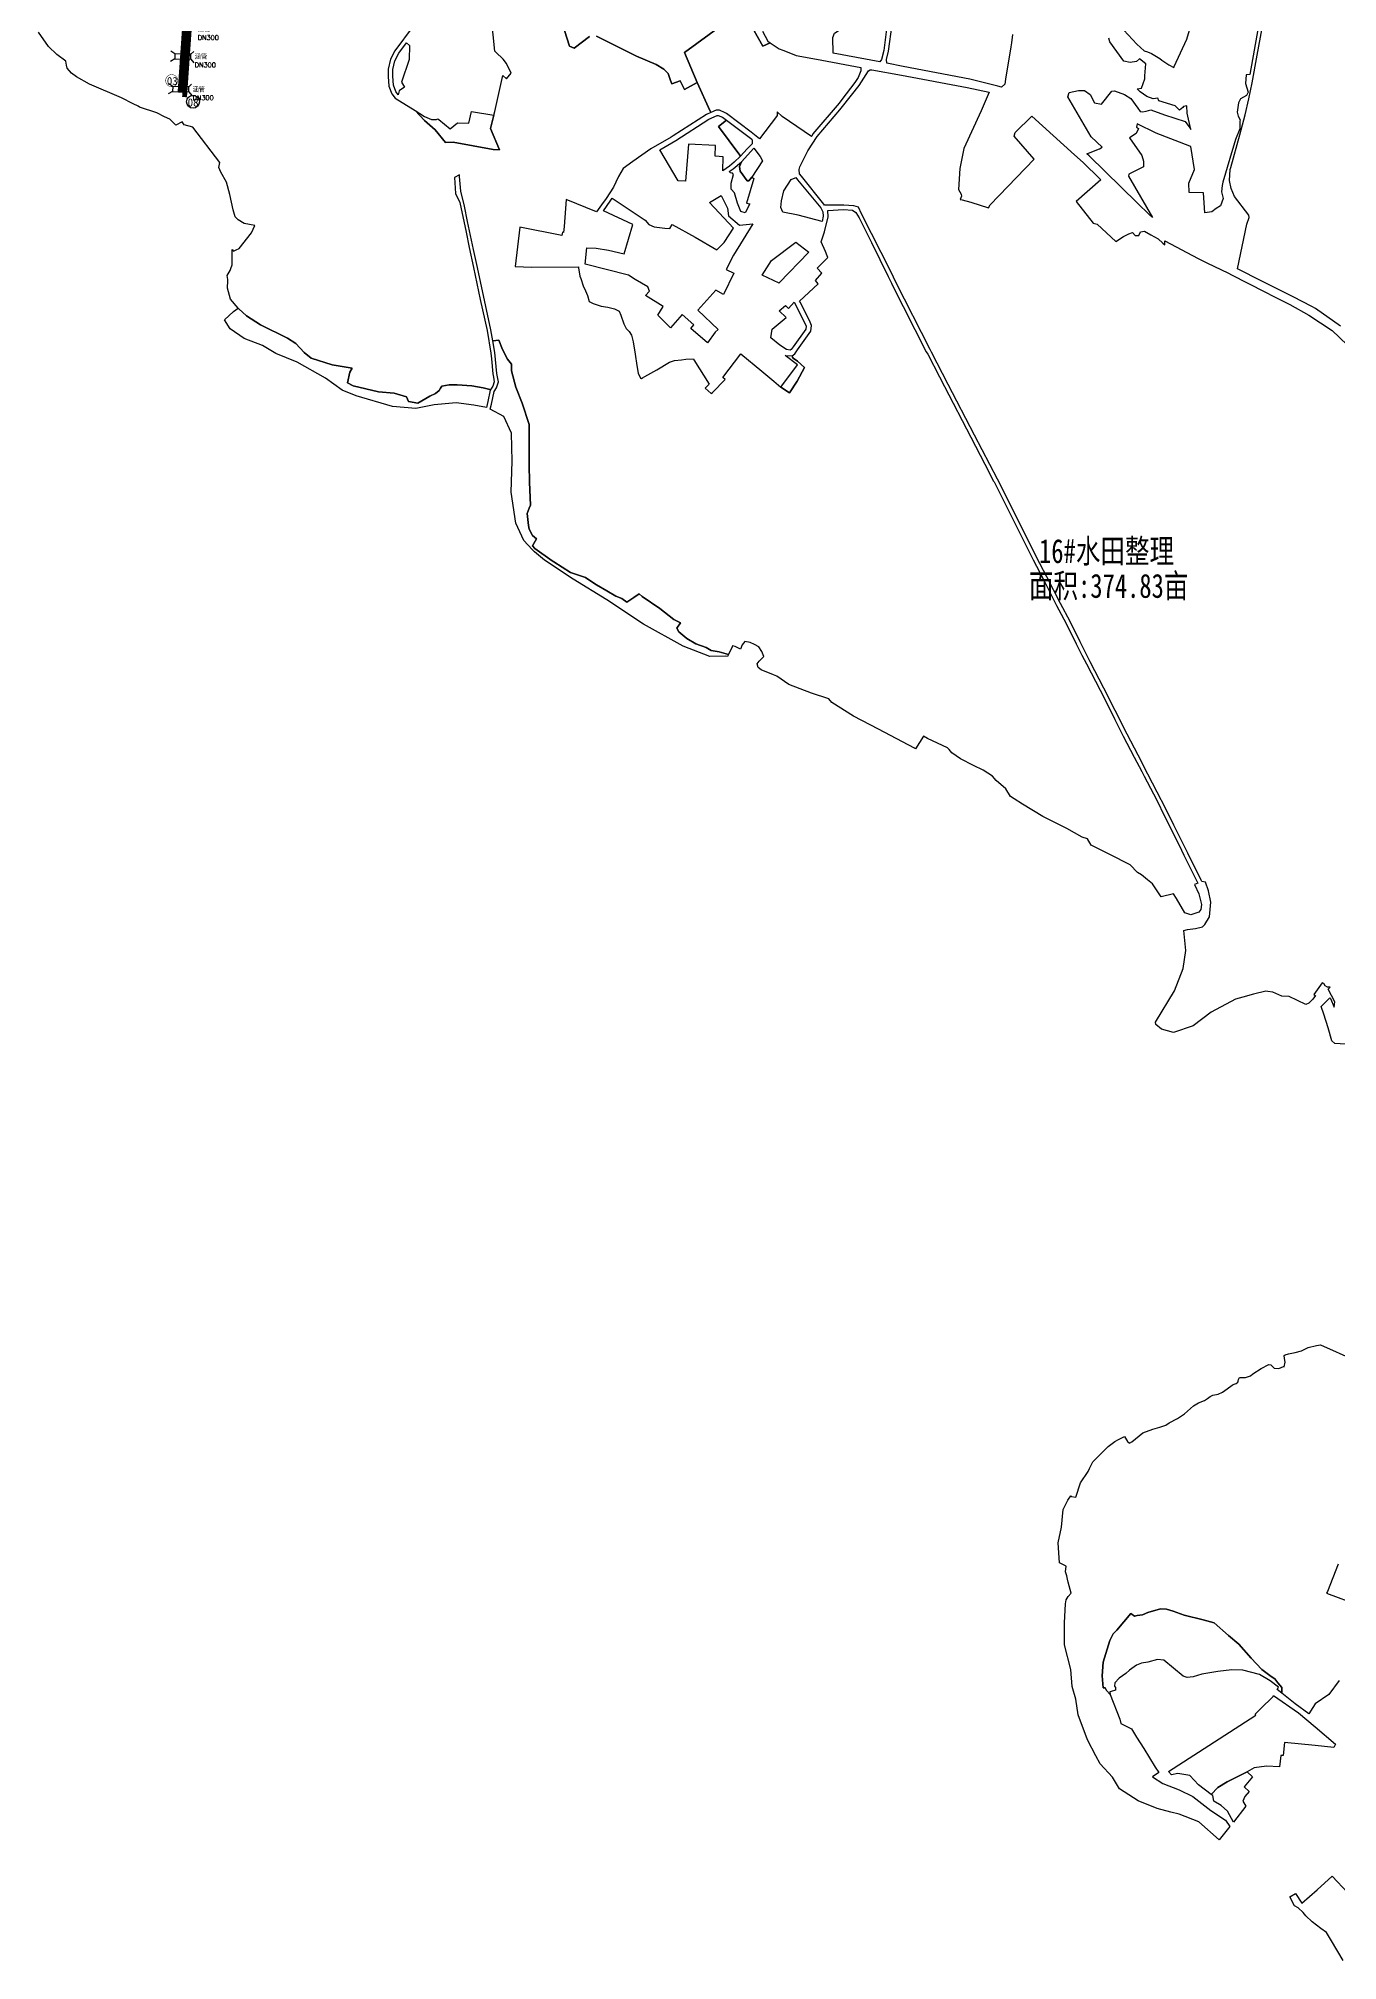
# Model space of a CAD drawing. Header units: millimetres. Extents: x 35444746 to 35449000, y 3482000 to 3488437.
# Drawn here: x 35444918 to 35445729, y 3482946 to 3484147 of the extents above; entities that cross this region are included whole.
import ezdxf
from ezdxf.enums import TextEntityAlignment as Align

# ---------------------------------------------------------------- set-up
doc = ezdxf.new("R2010")
doc.units = ezdxf.units.MM
doc.linetypes.add('X3', pattern=[5, 4, -1])
for name, color, linetype, true_color in [('0203.02旱地整理', 9, 'Continuous', 0x808080), ('0204.01水田整理标注', 7, 'Continuous', 0xffffff), ('0204.02水田整理', 9, 'Continuous', 0x808080), ('0302.01田间道路工程标注', 6, 'X3', 0xff00ff), ('0302.02田间道路工程', 6, 'X3', 0xff00ff), ('0401.01渠道工程标注', 4, '732', 0x00ffff), ('0401.02渠道工程', 4, 'X3', 0x00ffff), ('0401.03涵管标注', 4, '732', 0x00ffff)]:
    doc.layers.add(name, color=color, linetype=linetype, true_color=true_color)
doc.styles.add('FS', font='rs.shx', dxfattribs={"bigfont": 'fs.shx'})
doc.styles.add('宋体', font='')
doc.styles.get('宋体').set_extended_font_data('SimSun')
doc.linetypes.add('732', pattern='A,9,-0.5,[162,AAA.SHX,S=1,R=0,X=0,Y=0],-0.5', length=10)

msp = doc.modelspace()

# ---------------------------------------------------------------- linework, layer by layer
at = {"layer": '0203.02旱地整理', "color": 41}
for points in [[(35445262.191, 3484147.996), (35445252.487, 3484140.537), (35445249.548, 3484141.898), (35445243.492, 3484161.535)], [(35445262.191, 3484147.996), (35445252.487, 3484140.537), (35445249.548, 3484141.898), (35445243.492, 3484161.535)], [(35445370.211, 3484151.249), (35445373.551, 3484145.022), (35445375.003, 3484144.024), (35445370.307, 3484141.832), (35445357.59, 3484164.244), (35445321.34, 3484137.976), (35445329.381, 3484119.184), (35445321.461, 3484114.729), (35445318.822, 3484120.1), (35445313.457, 3484118.305), (35445312.761, 3484120.35), (35445311.248, 3484124.8), (35445308.567, 3484127.494), (35445303.785, 3484130.467), (35445291.46, 3484135.639), (35445266.499, 3484148.034)], [(35445370.211, 3484151.249), (35445373.551, 3484145.022), (35445375.003, 3484144.024), (35445370.307, 3484141.832), (35445357.59, 3484164.244), (35445321.34, 3484137.976), (35445329.381, 3484119.184), (35445321.461, 3484114.729), (35445318.822, 3484120.1), (35445313.457, 3484118.305), (35445312.761, 3484120.35), (35445311.248, 3484124.8), (35445308.567, 3484127.494), (35445303.785, 3484130.467), (35445291.46, 3484135.639), (35445266.499, 3484148.034)]]:
    msp.add_lwpolyline(points, dxfattribs=at)
for points in [[(35445147.836, 3484143.886), (35445149.808, 3484142.26), (35445149.552, 3484133.616), (35445144.824, 3484119.357), (35445146.621, 3484116.343), (35445143.355, 3484114), (35445142.744, 3484111.495), (35445141.227, 3484113.529), (35445139.725, 3484117.436), (35445139.299, 3484123.103), (35445139.334, 3484127.232), (35445140.558, 3484132.65), (35445143.076, 3484137.467)], [(35445147.836, 3484143.886), (35445149.808, 3484142.26), (35445149.552, 3484133.616), (35445144.824, 3484119.357), (35445146.621, 3484116.343), (35445143.355, 3484114), (35445142.744, 3484111.495), (35445141.227, 3484113.529), (35445139.725, 3484117.436), (35445139.299, 3484123.103), (35445139.334, 3484127.232), (35445140.558, 3484132.65), (35445143.076, 3484137.467)], [(35445153.234, 3484101.651), (35445159.157, 3484097.981), (35445163.523, 3484096.108), (35445166.618, 3484096.082), (35445167.364, 3484096.425), (35445167.961, 3484096.034), (35445175.17, 3484090.129), (35445179.675, 3484093.933), (35445186.884, 3484093.732), (35445188.428, 3484101.057), (35445202.42, 3484098.801), (35445200.219, 3484090.515), (35445205.906, 3484077.023), (35445201.94, 3484077.394), (35445177.077, 3484081.847), (35445172.29, 3484081.751), (35445165.693, 3484089.492), (35445159.014, 3484095.329)], [(35445153.234, 3484101.651), (35445159.157, 3484097.981), (35445163.523, 3484096.108), (35445166.618, 3484096.082), (35445167.364, 3484096.425), (35445167.961, 3484096.034), (35445175.17, 3484090.129), (35445179.675, 3484093.933), (35445186.884, 3484093.732), (35445188.428, 3484101.057), (35445202.42, 3484098.801), (35445200.219, 3484090.515), (35445205.906, 3484077.023), (35445201.94, 3484077.394), (35445177.077, 3484081.847), (35445172.29, 3484081.751), (35445165.693, 3484089.492), (35445159.014, 3484095.329)], [(35445347.649, 3484095.624), (35445342.601, 3484091.695), (35445356.029, 3484073.839), (35445356.459, 3484073.211), (35445352.383, 3484069.372), (35445349.545, 3484066.786), (35445345.353, 3484063.91), (35445345.618, 3484072.707), (35445340.499, 3484073.086), (35445340.724, 3484079.707), (35445324.033, 3484080.612), (35445322.087, 3484057.507), (35445317.447, 3484057.649), (35445305.962, 3484077.166), (35445316.02, 3484082.977), (35445336.721, 3484096.239), (35445341.819, 3484098.604), (35445342.525, 3484098.599), (35445345.199, 3484097.452)], [(35445347.649, 3484095.624), (35445342.601, 3484091.695), (35445356.029, 3484073.839), (35445356.459, 3484073.211), (35445352.383, 3484069.372), (35445349.545, 3484066.786), (35445345.353, 3484063.91), (35445345.618, 3484072.707), (35445340.499, 3484073.086), (35445340.724, 3484079.707), (35445324.033, 3484080.612), (35445322.087, 3484057.507), (35445317.447, 3484057.649), (35445305.962, 3484077.166), (35445316.02, 3484082.977), (35445336.721, 3484096.239), (35445341.819, 3484098.604), (35445342.525, 3484098.599), (35445345.199, 3484097.452)], [(35445347.649, 3484095.624), (35445361.059, 3484085.621), (35445363.475, 3484083.65), (35445363.749, 3484083.426), (35445363.71, 3484080.8), (35445360.651, 3484077.683), (35445356.459, 3484073.211), (35445356.029, 3484073.839), (35445342.601, 3484091.695)], [(35445347.649, 3484095.624), (35445361.059, 3484085.621), (35445363.475, 3484083.65), (35445363.749, 3484083.426), (35445363.71, 3484080.8), (35445360.651, 3484077.683), (35445356.459, 3484073.211), (35445356.029, 3484073.839), (35445342.601, 3484091.695)], [(35445364.642, 3484078.194), (35445368.674, 3484072.993), (35445370.182, 3484070.3), (35445363.468, 3484059.936), (35445361.687, 3484057.798), (35445360.51, 3484057.801), (35445356.291, 3484063.828), (35445355.828, 3484066.66), (35445356.954, 3484069.678)], [(35445364.642, 3484078.194), (35445368.674, 3484072.993), (35445370.182, 3484070.3), (35445363.468, 3484059.936), (35445361.687, 3484057.798), (35445360.51, 3484057.801), (35445356.291, 3484063.828), (35445355.828, 3484066.66), (35445356.954, 3484069.678)], [(35445356.954, 3484069.678), (35445355.828, 3484066.66), (35445356.291, 3484063.828), (35445360.51, 3484057.801), (35445361.687, 3484057.798), (35445363.468, 3484059.936), (35445364.671, 3484059.116), (35445360.238, 3484043.859), (35445362.29, 3484043.296), (35445359.351, 3484037.749), (35445356.698, 3484038.472), (35445354.528, 3484043.775), (35445352.599, 3484050.162), (35445350.67, 3484052.573), (35445350.67, 3484056.309), (35445352.116, 3484061.732), (35445351.369, 3484062.574), (35445350.192, 3484062.749), (35445349.25, 3484063.456), (35445351.784, 3484065.131)], [(35445356.954, 3484069.678), (35445355.828, 3484066.66), (35445356.291, 3484063.828), (35445360.51, 3484057.801), (35445361.687, 3484057.798), (35445363.468, 3484059.936), (35445364.671, 3484059.116), (35445360.238, 3484043.859), (35445362.29, 3484043.296), (35445359.351, 3484037.749), (35445356.698, 3484038.472), (35445354.528, 3484043.775), (35445352.599, 3484050.162), (35445350.67, 3484052.573), (35445350.67, 3484056.309), (35445352.116, 3484061.732), (35445351.369, 3484062.574), (35445350.192, 3484062.749), (35445349.25, 3484063.456), (35445351.784, 3484065.131)], [(35445390.857, 3484059.787), (35445392.049, 3484058.44), (35445406.524, 3484040.794), (35445407.78, 3484038.38), (35445408.044, 3484035.69), (35445407.343, 3484032.302), (35445392.474, 3484036.297), (35445382.733, 3484038.138), (35445381.632, 3484041.15), (35445381.916, 3484045.156), (35445383.526, 3484051.441), (35445388.05, 3484058.646), (35445390.58, 3484059.562)], [(35445390.857, 3484059.787), (35445392.049, 3484058.44), (35445406.524, 3484040.794), (35445407.78, 3484038.38), (35445408.044, 3484035.69), (35445407.343, 3484032.302), (35445392.474, 3484036.297), (35445382.733, 3484038.138), (35445381.632, 3484041.15), (35445381.916, 3484045.156), (35445383.526, 3484051.441), (35445388.05, 3484058.646), (35445390.58, 3484059.562)], [(35445344.353, 3484048.49), (35445348.247, 3484040.707), (35445348.856, 3484035.838), (35445355.706, 3484030.057), (35445364.027, 3484030.752), (35445351.949, 3484011.361), (35445347.526, 3484002.288), (35445352.235, 3484000), (35445345.891, 3483986.657), (35445341.081, 3483989.511), (35445329.852, 3483976.96), (35445342.52, 3483964.739), (35445340.639, 3483963.24), (35445335.75, 3483956.412), (35445325.298, 3483965.507), (35445327.195, 3483967.671), (35445320.029, 3483974.167), (35445312.629, 3483965.827), (35445304.766, 3483973.83), (35445308.132, 3483979.303), (35445297.163, 3483986.054), (35445299.626, 3483988.874), (35445298.609, 3483991.48), (35445290.736, 3483996.074), (35445286.466, 3483998.723), (35445259.514, 3484005.566), (35445260.482, 3484015.905), (35445266.306, 3484015.699), (35445273.899, 3484014.45), (35445283.762, 3484012.109), (35445289.247, 3484030.378), (35445270.782, 3484039.022), (35445275.06, 3484044.972), (35445276.232, 3484046.789), (35445296.922, 3484033.058), (35445299.114, 3484030.344), (35445302.408, 3484029.048), (35445309.176, 3484028.112), (35445312.218, 3484028.004), (35445313.723, 3484030.535), (35445328.041, 3484022.47), (35445341.608, 3484014.532), (35445346.189, 3484019.185), (35445351.975, 3484028.182), (35445337.03, 3484044.098)], [(35445344.353, 3484048.49), (35445348.247, 3484040.707), (35445348.856, 3484035.838), (35445355.706, 3484030.057), (35445364.027, 3484030.752), (35445351.949, 3484011.361), (35445347.526, 3484002.288), (35445352.235, 3484000), (35445345.891, 3483986.657), (35445341.081, 3483989.511), (35445329.852, 3483976.96), (35445342.52, 3483964.739), (35445340.639, 3483963.24), (35445335.75, 3483956.412), (35445325.298, 3483965.507), (35445327.195, 3483967.671), (35445320.029, 3483974.167), (35445312.629, 3483965.827), (35445304.766, 3483973.83), (35445308.132, 3483979.303), (35445297.163, 3483986.054), (35445299.626, 3483988.874), (35445298.609, 3483991.48), (35445290.736, 3483996.074), (35445286.466, 3483998.723), (35445259.514, 3484005.566), (35445260.482, 3484015.905), (35445266.306, 3484015.699), (35445273.899, 3484014.45), (35445283.762, 3484012.109), (35445289.247, 3484030.378), (35445270.782, 3484039.022), (35445275.06, 3484044.972), (35445276.232, 3484046.789), (35445296.922, 3484033.058), (35445299.114, 3484030.344), (35445302.408, 3484029.048), (35445309.176, 3484028.112), (35445312.218, 3484028.004), (35445313.723, 3484030.535), (35445328.041, 3484022.47), (35445341.608, 3484014.532), (35445346.189, 3484019.185), (35445351.975, 3484028.182), (35445337.03, 3484044.098)], [(35445398.997, 3484013.121), (35445380.633, 3483993.988), (35445380.496, 3483993.861), (35445369.85, 3483998.716), (35445375.654, 3484007.852), (35445390.985, 3484019.447)], [(35445398.997, 3484013.121), (35445380.633, 3483993.988), (35445380.496, 3483993.861), (35445369.85, 3483998.716), (35445375.654, 3484007.852), (35445390.985, 3484019.447)], [(35445042.86, 3483978.193), (35445043.285, 3483977.715), (35445047.94, 3483973.426), (35445056.813, 3483967.767), (35445073.633, 3483959.384), (35445078.76, 3483956.062), (35445083.871, 3483950.52), (35445088.446, 3483946.903), (35445101.379, 3483942.865), (35445114.004, 3483940.69), (35445112.385, 3483938.253), (35445111.107, 3483931.424), (35445114.663, 3483929.591), (35445130.335, 3483925.983), (35445140.253, 3483925.076), (35445147.95, 3483922.724), (35445149.05, 3483919.948), (35445154.957, 3483918.902), (35445162.497, 3483923.21), (35445166.041, 3483924.886), (35445168.213, 3483926.714), (35445169.089, 3483928.237), (35445169.89, 3483929.418), (35445174.559, 3483930.28), (35445179.398, 3483930.363), (35445188.715, 3483929.575), (35445195.808, 3483928.488), (35445199.858, 3483927.353), (35445200.187, 3483927.022), (35445198.638, 3483919.773), (35445197.845, 3483916.06), (35445189.852, 3483917.599), (35445178.872, 3483918.937), (35445165.103, 3483917.765), (35445153.665, 3483915.558), (35445139.044, 3483916.786), (35445116.541, 3483923.423), (35445107.743, 3483926.872), (35445097.192, 3483934.433), (35445079.706, 3483944.449), (35445066.288, 3483949.802), (35445057.857, 3483954.763), (35445046.57, 3483959.21), (35445037.702, 3483965.332), (35445034.176, 3483970.794), (35445039.95, 3483976.186)], [(35445042.86, 3483978.193), (35445043.285, 3483977.715), (35445047.94, 3483973.426), (35445056.813, 3483967.767), (35445073.633, 3483959.384), (35445078.76, 3483956.062), (35445083.871, 3483950.52), (35445088.446, 3483946.903), (35445101.379, 3483942.865), (35445114.004, 3483940.69), (35445112.385, 3483938.253), (35445111.107, 3483931.424), (35445114.663, 3483929.591), (35445130.335, 3483925.983), (35445140.253, 3483925.076), (35445147.95, 3483922.724), (35445149.05, 3483919.948), (35445154.957, 3483918.902), (35445162.497, 3483923.21), (35445166.041, 3483924.886), (35445168.213, 3483926.714), (35445169.089, 3483928.237), (35445169.89, 3483929.418), (35445174.559, 3483930.28), (35445179.398, 3483930.363), (35445188.715, 3483929.575), (35445195.808, 3483928.488), (35445199.858, 3483927.353), (35445200.187, 3483927.022), (35445198.638, 3483919.773), (35445197.845, 3483916.06), (35445189.852, 3483917.599), (35445178.872, 3483918.937), (35445165.103, 3483917.765), (35445153.665, 3483915.558), (35445139.044, 3483916.786), (35445116.541, 3483923.423), (35445107.743, 3483926.872), (35445097.192, 3483934.433), (35445079.706, 3483944.449), (35445066.288, 3483949.802), (35445057.857, 3483954.763), (35445046.57, 3483959.21), (35445037.702, 3483965.332), (35445034.176, 3483970.794), (35445039.95, 3483976.186)], [(35445389.952, 3483981.926), (35445396.915, 3483967.98), (35445397.372, 3483966.944), (35445397.09, 3483965.096), (35445389.28, 3483953.984), (35445388.101, 3483952.249), (35445387.311, 3483951.9), (35445385.192, 3483952.428), (35445381.044, 3483955.006), (35445375.393, 3483959.615), (35445376.136, 3483965.024), (35445384.86, 3483972.282), (35445380.64, 3483976.44), (35445384.424, 3483979.802), (35445386.295, 3483977.93)], [(35445389.952, 3483981.926), (35445396.915, 3483967.98), (35445397.372, 3483966.944), (35445397.09, 3483965.096), (35445389.28, 3483953.984), (35445388.101, 3483952.249), (35445387.311, 3483951.9), (35445385.192, 3483952.428), (35445381.044, 3483955.006), (35445375.393, 3483959.615), (35445376.136, 3483965.024), (35445384.86, 3483972.282), (35445380.64, 3483976.44), (35445384.424, 3483979.802), (35445386.295, 3483977.93)], [(35445201.756, 3483957.797), (35445205.541, 3483958.103), (35445207.85, 3483952.309), (35445210.907, 3483946.342), (35445213.426, 3483943.126), (35445213.384, 3483939.1), (35445216.045, 3483928.898), (35445220.108, 3483918.85), (35445224.405, 3483905.55), (35445224.415, 3483903.879), (35445224.464, 3483895.741), (35445224.377, 3483881.634), (35445224.384, 3483881.202), (35445224.399, 3483880.236), (35445224.569, 3483869.478), (35445225.317, 3483855.187), (35445224.534, 3483853.203), (35445223.263, 3483849.986), (35445224.055, 3483842.329), (35445224.497, 3483840.124), (35445226.581, 3483836.052), (35445229.078, 3483834.002), (35445226.598, 3483829.626), (35445227.938, 3483828.053), (35445238.808, 3483820.371), (35445239.752, 3483819.771), (35445250.297, 3483813.069), (35445259.596, 3483809.878), (35445264.932, 3483806.312), (35445266.416, 3483805.32), (35445272.931, 3483801.564), (35445278.476, 3483798.203), (35445282.382, 3483796.688), (35445285.507, 3483794.41), (35445289.716, 3483797.353), (35445293.073, 3483799.7), (35445295.062, 3483798.094), (35445306.089, 3483790.496), (35445314.812, 3483783.655), (35445315.208, 3483783.345), (35445318.946, 3483781.656), (35445316.726, 3483778.319), (35445317.949, 3483775.973), (35445322.975, 3483771.734), (35445328.505, 3483768.401), (35445335.021, 3483766.248), (35445338.056, 3483764.303), (35445342.98, 3483763.502), (35445348.838, 3483761.805), (35445348.254, 3483760.584), (35445346.86, 3483760.833), (35445337.351, 3483760.623), (35445320.605, 3483766.921), (35445295.87, 3483780.643), (35445272.93, 3483795.872), (35445251.851, 3483808.857), (35445233.978, 3483820.662), (35445227.704, 3483825.834), (35445226.301, 3483827.386), (35445221.134, 3483832.973), (35445216.186, 3483843.773), (35445213.191, 3483863.228), (35445213.825, 3483882.655), (35445213.397, 3483900.156), (35445208.55, 3483910.542), (35445200.207, 3483915.152), (35445200.87, 3483918.25), (35445202.533, 3483926.035), (35445204.114, 3483928.416), (35445205.226, 3483932.059), (35445204.269, 3483937.396), (35445203.013, 3483950.472)], [(35445201.756, 3483957.797), (35445205.541, 3483958.103), (35445207.85, 3483952.309), (35445210.907, 3483946.342), (35445213.426, 3483943.126), (35445213.384, 3483939.1), (35445216.045, 3483928.898), (35445220.108, 3483918.85), (35445224.405, 3483905.55), (35445224.415, 3483903.879), (35445224.464, 3483895.741), (35445224.377, 3483881.634), (35445224.384, 3483881.202), (35445224.399, 3483880.236), (35445224.569, 3483869.478), (35445225.317, 3483855.187), (35445224.534, 3483853.203), (35445223.263, 3483849.986), (35445224.055, 3483842.329), (35445224.497, 3483840.124), (35445226.581, 3483836.052), (35445229.078, 3483834.002), (35445226.598, 3483829.626), (35445227.938, 3483828.053), (35445238.808, 3483820.371), (35445239.752, 3483819.771), (35445250.297, 3483813.069), (35445259.596, 3483809.878), (35445264.932, 3483806.312), (35445266.416, 3483805.32), (35445272.931, 3483801.564), (35445278.476, 3483798.203), (35445282.382, 3483796.688), (35445285.507, 3483794.41), (35445289.716, 3483797.353), (35445293.073, 3483799.7), (35445295.062, 3483798.094), (35445306.089, 3483790.496), (35445314.812, 3483783.655), (35445315.208, 3483783.345), (35445318.946, 3483781.656), (35445316.726, 3483778.319), (35445317.949, 3483775.973), (35445322.975, 3483771.734), (35445328.505, 3483768.401), (35445335.021, 3483766.248), (35445338.056, 3483764.303), (35445342.98, 3483763.502), (35445348.838, 3483761.805), (35445348.254, 3483760.584), (35445346.86, 3483760.833), (35445337.351, 3483760.623), (35445320.605, 3483766.921), (35445295.87, 3483780.643), (35445272.93, 3483795.872), (35445251.851, 3483808.857), (35445233.978, 3483820.662), (35445227.704, 3483825.834), (35445226.301, 3483827.386), (35445221.134, 3483832.973), (35445216.186, 3483843.773), (35445213.191, 3483863.228), (35445213.825, 3483882.655), (35445213.397, 3483900.156), (35445208.55, 3483910.542), (35445200.207, 3483915.152), (35445200.87, 3483918.25), (35445202.533, 3483926.035), (35445204.114, 3483928.416), (35445205.226, 3483932.059), (35445204.269, 3483937.396), (35445203.013, 3483950.472)], [(35445384.286, 3483948.513), (35445388.654, 3483948.38), (35445388.871, 3483947.616), (35445389.317, 3483946.918), (35445391.903, 3483945.062), (35445396.437, 3483941.006), (35445391.806, 3483932.537), (35445387.083, 3483925.222), (35445381.57, 3483928.906), (35445392.01, 3483942.781)], [(35445384.286, 3483948.513), (35445388.654, 3483948.38), (35445388.871, 3483947.616), (35445389.317, 3483946.918), (35445391.903, 3483945.062), (35445396.437, 3483941.006), (35445391.806, 3483932.537), (35445387.083, 3483925.222), (35445381.57, 3483928.906), (35445392.01, 3483942.781)], [(35445691.47, 3483115.171), (35445692.34, 3483116.667), (35445687.022, 3483120.643), (35445680.465, 3483124.524), (35445669.987, 3483127.333), (35445663.087, 3483127.503), (35445654.483, 3483126.482), (35445644.351, 3483124.799), (35445639.001, 3483123.099), (35445635.314, 3483122.744), (35445632.693, 3483123.543), (35445620.672, 3483133.424), (35445616.77, 3483133.933), (35445610.741, 3483132.187), (35445606.774, 3483131.684), (35445603.744, 3483130.458), (35445599.375, 3483127.29), (35445597.015, 3483125.2), (35445592.878, 3483122.307), (35445590.182, 3483119.396), (35445590.008, 3483117.18), (35445590.469, 3483116.321), (35445590.529, 3483114.727), (35445587.797, 3483113.901), (35445586.939, 3483113.659), (35445587.294, 3483111.972), (35445584.818, 3483114.496), (35445584.027, 3483116.232), (35445582.774, 3483116.285), (35445582.135, 3483123.637), (35445582.875, 3483132.26), (35445587.078, 3483145.733), (35445589.072, 3483149.903), (35445591.277, 3483152.326), (35445600.138, 3483162.576), (35445602.37, 3483160.915), (35445604.153, 3483161.3), (35445607.46, 3483161.716), (35445610.743, 3483163.198), (35445618.553, 3483165.532), (35445622.36, 3483165.387), (35445626.477, 3483164.086), (35445633.334, 3483161.514), (35445645.225, 3483158.712), (35445652.106, 3483156.818), (35445661.072, 3483148.923), (35445667.624, 3483143.396), (35445675.272, 3483134.833), (35445681.858, 3483127.633), (35445687.643, 3483123.296), (35445689.92, 3483121.787), (35445691.898, 3483119.374), (35445694.385, 3483116.334), (35445694.401, 3483112.82)], [(35445691.47, 3483115.171), (35445692.34, 3483116.667), (35445687.022, 3483120.643), (35445680.465, 3483124.524), (35445669.987, 3483127.333), (35445663.087, 3483127.503), (35445654.483, 3483126.482), (35445644.351, 3483124.799), (35445639.001, 3483123.099), (35445635.314, 3483122.744), (35445632.693, 3483123.543), (35445620.672, 3483133.424), (35445616.77, 3483133.933), (35445610.741, 3483132.187), (35445606.774, 3483131.684), (35445603.744, 3483130.458), (35445599.375, 3483127.29), (35445597.015, 3483125.2), (35445592.878, 3483122.307), (35445590.182, 3483119.396), (35445590.008, 3483117.18), (35445590.469, 3483116.321), (35445590.529, 3483114.727), (35445587.797, 3483113.901), (35445586.939, 3483113.659), (35445587.294, 3483111.972), (35445584.818, 3483114.496), (35445584.027, 3483116.232), (35445582.774, 3483116.285), (35445582.135, 3483123.637), (35445582.875, 3483132.26), (35445587.078, 3483145.733), (35445589.072, 3483149.903), (35445591.277, 3483152.326), (35445600.138, 3483162.576), (35445602.37, 3483160.915), (35445604.153, 3483161.3), (35445607.46, 3483161.716), (35445610.743, 3483163.198), (35445618.553, 3483165.532), (35445622.36, 3483165.387), (35445626.477, 3483164.086), (35445633.334, 3483161.514), (35445645.225, 3483158.712), (35445652.106, 3483156.818), (35445661.072, 3483148.923), (35445667.624, 3483143.396), (35445675.272, 3483134.833), (35445681.858, 3483127.633), (35445687.643, 3483123.296), (35445689.92, 3483121.787), (35445691.898, 3483119.374), (35445694.385, 3483116.334), (35445694.401, 3483112.82)], [(35445672.702, 3483063.762), (35445676.005, 3483060.616), (35445670.837, 3483054.274), (35445673.925, 3483051.448), (35445671.31, 3483048.316), (35445670.038, 3483045.314), (35445671.877, 3483042.333), (35445664.223, 3483032.196), (35445660.382, 3483039.092), (35445656.42, 3483042.73), (35445652.033, 3483045.3), (35445651.252, 3483048.948), (35445650.304, 3483049.657), (35445654.354, 3483053.839), (35445660.198, 3483057.466)], [(35445672.702, 3483063.762), (35445676.005, 3483060.616), (35445670.837, 3483054.274), (35445673.925, 3483051.448), (35445671.31, 3483048.316), (35445670.038, 3483045.314), (35445671.877, 3483042.333), (35445664.223, 3483032.196), (35445660.382, 3483039.092), (35445656.42, 3483042.73), (35445652.033, 3483045.3), (35445651.252, 3483048.948), (35445650.304, 3483049.657), (35445654.354, 3483053.839), (35445660.198, 3483057.466)]]:
    msp.add_lwpolyline(points, close=True, dxfattribs=at)
at = {"layer": '0204.02水田整理', "color": 51}
for points in [[(35445023.55332, 3484374.050496), (35445005.470564, 3484113.341562), (35445008.463374, 3484113.133981), (35445026.483471, 3484372.939534)], [(35445152.081, 3484154.381), (35445140.661, 3484138.98), (35445137.868, 3484133.638), (35445136.494, 3484127.561), (35445136.457, 3484123.008), (35445136.922, 3484116.806), (35445138.715, 3484112.144), (35445140.788, 3484109.364), (35445153.234, 3484101.651), (35445159.014, 3484095.329), (35445165.693, 3484089.492), (35445172.29, 3484081.751), (35445177.077, 3484081.847), (35445201.94, 3484077.394), (35445205.906, 3484077.023), (35445200.219, 3484090.515), (35445202.42, 3484098.801), (35445202.947, 3484101.114), (35445208.058, 3484123.54), (35445210.338, 3484121.55), (35445213.203, 3484124.907), (35445210.388, 3484131.005), (35445208.272, 3484133.701), (35445207.517, 3484134.406), (35445204.176, 3484137.534), (35445203.047, 3484138.811), (35445200.997, 3484159.132)], [(35445243.492, 3484161.535), (35445249.548, 3484141.898), (35445252.487, 3484140.537), (35445262.191, 3484147.996)], [(35445526.325, 3484149.103), (35445525.609, 3484144.029), (35445525.244, 3484141.438), (35445521.838, 3484121.268), (35445521.348, 3484118.064), (35445519.306, 3484116.342), (35445517.069, 3484116.856), (35445499.503, 3484121.201), (35445457.939, 3484129.251), (35445447.751, 3484131.178), (35445447.51, 3484133.422), (35445448.805, 3484138.637), (35445451.001, 3484155.418)], [(35445681.539, 3484163.965), (35445674.424, 3484124.097), (35445672.201, 3484123.986), (35445671.72, 3484118.489), (35445673.462, 3484113.104), (35445672.287, 3484111.002), (35445668.655, 3484108.905), (35445667.246, 3484106.453), (35445666.53, 3484100.722), (35445667.226, 3484098.147), (35445668.273, 3484095.922), (35445668.153, 3484095.095), (35445668.141, 3484090.231), (35445665.548, 3484083.444), (35445662.001, 3484071.628), (35445657.512, 3484056.989), (35445657.205, 3484054.718), (35445656.671, 3484050.775), (35445657.72, 3484046.673), (35445656.068, 3484042.106), (35445653.485, 3484040.354), (35445650.679, 3484038.382), (35445646.344, 3484037.806), (35445645.526, 3484050.154), (35445636.474, 3484050.368), (35445636.362, 3484056.281), (35445639.882, 3484064.832), (35445637.508, 3484079.138), (35445636.919, 3484079.364), (35445615.889, 3484087.438), (35445604.065, 3484093.279), (35445603.584, 3484091.283), (35445604.94, 3484090.397), (35445603.533, 3484087.313), (35445599.318, 3484084.512), (35445606.94, 3484073.551), (35445608.041, 3484070.048), (35445608.036, 3484066.525), (35445598.948, 3484061.982), (35445598.679, 3484060.622), (35445613.553, 3484034.817), (35445611.82, 3484036.486), (35445604.111, 3484043.911), (35445574.102, 3484073.39), (35445572.644, 3484074.691), (35445580.493, 3484077.69), (35445582.271, 3484078.851), (35445575.448, 3484085.276), (35445560.69, 3484110.17), (35445561.675, 3484112.856), (35445567.426, 3484114.25), (35445571.213, 3484114.244), (35445574.716, 3484111.716), (35445577.516, 3484106.386), (35445581.723, 3484105.679), (35445588.183, 3484113.8), (35445589.932, 3484114.034), (35445596.237, 3484111.644), (35445600.159, 3484109.118), (35445604.411, 3484103.055), (35445605.95, 3484101.094), (35445607.35, 3484100.813), (35445609.732, 3484101.229), (35445612.534, 3484102.065), (35445621.216, 3484098.976), (35445634.1, 3484094.763), (35445636.949, 3484090.732), (35445637.669, 3484089.716), (35445635.254, 3484099.904), (35445635.145, 3484104.665), (35445632.996, 3484104.094), (35445632.502, 3484103.619), (35445631.462, 3484102.618), (35445630.598, 3484101.787), (35445627.874, 3484104.49), (35445617.689, 3484107.696), (35445616.927, 3484109.441), (35445614.127, 3484108.879), (35445610.07, 3484110.422), (35445605.874, 3484113.364), (35445604.164, 3484115.232), (35445606.819, 3484115.647), (35445608.781, 3484121.507), (35445608.917, 3484123.299), (35445609.489, 3484130.857), (35445605.536, 3484133.88), (35445603.73, 3484132.282), (35445599.685, 3484131.731), (35445595.78, 3484132.573), (35445587.006, 3484144.572), (35445586.311, 3484146.942)], [(35445595.66, 3484151.944), (35445603.881, 3484143.152), (35445608.504, 3484138.932), (35445610.468, 3484138.24), (35445613.047, 3484137.332), (35445618.198, 3484134.133), (35445619.519, 3484133.207), (35445623.779, 3484130.22), (35445626.956, 3484128.628), (35445627.18, 3484129.121), (35445634.994, 3484146.307), (35445639.334, 3484160.232)], [(35445266.499, 3484148.034), (35445291.46, 3484135.639), (35445303.785, 3484130.467), (35445308.567, 3484127.494), (35445311.248, 3484124.8), (35445312.761, 3484120.35), (35445313.457, 3484118.305), (35445318.822, 3484120.1), (35445321.461, 3484114.729), (35445329.381, 3484119.184), (35445337.499, 3484101.256), (35445337.902, 3484100.368), (35445335.154, 3484099.093), (35445314.331, 3484085.753), (35445313.018, 3484084.994), (35445300.507, 3484077.765), (35445289.113, 3484069.703), (35445283.23, 3484065.374), (35445280.297, 3484060.415), (35445280.099, 3484060.081), (35445277.095, 3484053.761), (35445272.533, 3484046.694), (35445269.679, 3484042.725), (35445266.538, 3484038.355), (35445247.497, 3484046.16), (35445246.3, 3484029.23), (35445245.876, 3484025.368), (35445245.366, 3484025.554), (35445244.775, 3484023.475), (35445218.575, 3484028.725), (35445215.817, 3484004.16), (35445226.039, 3484003.709), (35445255.188, 3484003.906), (35445255.268, 3484003.324), (35445255.987, 3483998.132), (35445256.756, 3483996.707), (35445258.129, 3483992.194), (35445259.538, 3483988.932), (35445260.887, 3483986.08), (35445261.963, 3483982.346), (35445263.16, 3483981.708), (35445264.382, 3483981.057), (35445268.718, 3483979.596), (35445269.384, 3483979.489), (35445273.508, 3483978.825), (35445277.655, 3483977.672), (35445280.717, 3483976.295), (35445281.783, 3483973.714), (35445283.463, 3483968.413), (35445284.935, 3483965.5), (35445286.883, 3483963.534), (35445288.402, 3483961.199), (35445289.455, 3483957.052), (35445290.582, 3483949.467), (35445291.736, 3483942.413), (35445292.603, 3483937.614), (35445293.949, 3483934.367), (35445294.686, 3483934.276), (35445295.12, 3483934.539), (35445296.77, 3483935.536), (35445304.194, 3483939.617), (35445312.091, 3483944.328), (35445315.213, 3483945.393), (35445319.493, 3483945.976), (35445322.258, 3483946.366), (35445327.075, 3483946.593), (35445327.248, 3483945.916), (35445336.851, 3483930.607), (35445334.29, 3483928.204), (35445338.058, 3483924.752), (35445338.882, 3483925.577), (35445346.83, 3483933.54), (35445345.449, 3483934.865), (35445356.564, 3483949.694), (35445369.776, 3483938.71), (35445377.211, 3483932.529), (35445381.57, 3483928.906), (35445387.083, 3483925.222), (35445391.806, 3483932.537), (35445396.437, 3483941.006), (35445391.903, 3483945.062), (35445389.317, 3483946.918), (35445388.871, 3483947.616), (35445388.654, 3483948.38), (35445390.298, 3483949.613), (35445392.002, 3483952.12), (35445400.235, 3483963.834), (35445400.779, 3483967.396), (35445399.903, 3483969.381), (35445393.849, 3483981.646), (35445393.328, 3483982.597), (35445404.814, 3483993.321), (35445403.151, 3483995.388), (35445407.118, 3484000), (35445404.344, 3484003.252), (35445410.49, 3484009.353), (35445410.878, 3484009.739), (35445410.477, 3484010.822), (35445409.441, 3484013.614), (35445406.728, 3484019.576), (35445408.93, 3484025.822), (35445411.099, 3484035.161), (35445410.958, 3484039.139), (35445420.623, 3484039.848), (35445426.31, 3484039.381), (35445428.425, 3484037.841), (35445430.49, 3484034.646), (35445434.772, 3484025.922), (35445438.12, 3484019.103), (35445448.536, 3483997.89), (35445450.721, 3483993.723), (35445450.986, 3483993.218), (35445472.374, 3483950.954), (35445473.394, 3483949.365), (35445480.594, 3483935.292), (35445483.681, 3483929.257), (35445500.202, 3483897.571), (35445508.964, 3483880.677), (35445514.418, 3483870.163), (35445514.714, 3483869.575), (35445529.803, 3483839.612), (35445533.896, 3483831.407), (35445538.904, 3483821.366), (35445539.082, 3483821.024), (35445545.283, 3483809.155), (35445553.707, 3483792.333), (35445555.16, 3483789.619), (35445559.731, 3483781.081), (35445565.959, 3483768.558), (35445569.607, 3483761.313), (35445572.335, 3483755.896), (35445580.863, 3483739.562), (35445587.983, 3483725.588), (35445590.163, 3483721.232), (35445595.411, 3483710.75), (35445602.264, 3483697.568), (35445606.883, 3483688.638), (35445608.4, 3483685.704), (35445614.221, 3483674.644), (35445618.119, 3483666.935), (35445619.327, 3483664.546), (35445624.572, 3483653.955), (35445631.712, 3483639.588), (35445633.304, 3483636.384), (35445641.963, 3483618.969), (35445639.827, 3483618.106), (35445642.538, 3483612.264), (35445644.171, 3483605.508), (35445643.725, 3483602.525), (35445642.487, 3483600.769), (35445637.485, 3483599.14), (35445633.749, 3483600.453), (35445628.72, 3483609.399), (35445626.716, 3483612.313), (35445619.059, 3483610.463), (35445613.546, 3483618.486), (35445610.428, 3483621.072), (35445606.73, 3483624.225), (35445604.279, 3483625.56), (35445599.607, 3483630.29), (35445586.966, 3483636.792), (35445575.289, 3483642.662), (35445573.093, 3483646.546), (35445569.806, 3483647.652), (35445560.245, 3483653.035), (35445545.108, 3483660.542), (35445532.513, 3483668.321), (35445527.372, 3483671.621), (35445525.058, 3483673.106), (35445522.072, 3483677.835), (35445515.988, 3483682.972), (35445513.729, 3483685.861), (35445507.981, 3483689.56), (35445501.976, 3483692.456), (35445493.729, 3483696.506), (35445488.446, 3483700.458), (35445486.613, 3483702.437), (35445485.681, 3483703.443), (35445473.22, 3483709.296), (35445470.658, 3483710.674), (35445465.676, 3483702.764), (35445464.976, 3483703.182), (35445442.574, 3483715.099), (35445426.894, 3483723.266), (35445413.486, 3483731.761), (35445411.652, 3483734.129), (35445400.765, 3483737.721), (35445386.509, 3483743.147), (35445378.998, 3483748.218), (35445376.949, 3483749.017), (35445369.313, 3483752.131), (35445367.436, 3483753.583), (35445366.898, 3483756.018), (35445368.149, 3483757.642), (35445371.029, 3483760.578), (35445369.649, 3483763.629), (35445367.869, 3483766.633), (35445365.084, 3483768.114), (35445362.421, 3483769.334), (35445359.169, 3483769.903), (35445357.516, 3483767.736), (35445356.315, 3483765.192), (35445353.152, 3483766.694), (35445351.416, 3483767.2), (35445351.137, 3483766.615), (35445348.838, 3483761.805), (35445342.98, 3483763.502), (35445338.056, 3483764.303), (35445335.021, 3483766.248), (35445328.505, 3483768.401), (35445322.975, 3483771.734), (35445317.949, 3483775.973), (35445316.726, 3483778.319), (35445318.946, 3483781.656), (35445315.208, 3483783.345), (35445314.812, 3483783.655), (35445306.089, 3483790.496), (35445295.062, 3483798.094), (35445293.073, 3483799.7), (35445289.716, 3483797.353), (35445285.507, 3483794.41), (35445282.382, 3483796.688), (35445278.476, 3483798.203), (35445272.931, 3483801.564), (35445266.416, 3483805.32), (35445264.932, 3483806.312), (35445259.596, 3483809.878), (35445250.297, 3483813.069), (35445239.752, 3483819.771), (35445238.808, 3483820.371), (35445227.938, 3483828.053), (35445226.598, 3483829.626), (35445229.078, 3483834.002), (35445226.581, 3483836.052), (35445224.497, 3483840.124), (35445224.055, 3483842.329), (35445223.263, 3483849.986), (35445224.534, 3483853.203), (35445225.317, 3483855.187), (35445224.569, 3483869.478), (35445224.399, 3483880.236), (35445224.384, 3483881.202), (35445224.377, 3483881.634), (35445224.464, 3483895.741), (35445224.415, 3483903.879), (35445224.405, 3483905.55), (35445220.108, 3483918.85), (35445216.045, 3483928.898), (35445213.384, 3483939.1), (35445213.426, 3483943.126), (35445210.907, 3483946.342), (35445207.85, 3483952.309), (35445205.541, 3483958.103), (35445201.756, 3483957.797), (35445200.587, 3483964.611), (35445192.098, 3484003.5), (35445189.616, 3484014.869), (35445185.983, 3484032.35), (35445184.016, 3484041.808), (35445181.776, 3484051.19), (35445181.044, 3484060.469), (35445180.97, 3484061.406), (35445177.756, 3484059.791), (35445178.484, 3484049.757), (35445181.18, 3484044.17), (35445185.037, 3484025.57), (35445187.015, 3484016.033), (35445189.702, 3484003.492), (35445193.95, 3483983.657), (35445198.132, 3483964.134), (35445200.533, 3483950.141), (35445200.885, 3483946.481), (35445201.791, 3483937.056), (35445202.133, 3483935.145), (35445202.659, 3483932.212), (35445201.829, 3483929.495), (35445200.187, 3483927.022), (35445199.858, 3483927.353), (35445195.808, 3483928.488), (35445188.715, 3483929.575), (35445179.398, 3483930.363), (35445174.559, 3483930.28), (35445169.89, 3483929.418), (35445169.089, 3483928.237), (35445168.213, 3483926.714), (35445166.041, 3483924.886), (35445162.497, 3483923.21), (35445154.957, 3483918.902), (35445149.05, 3483919.948), (35445147.95, 3483922.724), (35445140.253, 3483925.076), (35445130.335, 3483925.983), (35445114.663, 3483929.591), (35445111.107, 3483931.424), (35445112.385, 3483938.253), (35445114.004, 3483940.69), (35445101.379, 3483942.865), (35445088.446, 3483946.903), (35445083.871, 3483950.52), (35445078.76, 3483956.062), (35445073.633, 3483959.384), (35445056.813, 3483967.767), (35445047.94, 3483973.426), (35445043.285, 3483977.715), (35445042.86, 3483978.193), (35445037.979, 3483983.687), (35445036.13, 3483990.686), (35445036.229, 3483995.457), (35445036.242, 3483996.061), (35445035.976, 3483998.637), (35445037.721, 3484001.764), (35445038.181, 3484002.904), (35445039.094, 3484005.168), (35445039.094, 3484011.405), (35445039.108, 3484014.846), (35445039.78, 3484013.805), (35445041.494, 3484014.531), (35445043.45, 3484015.36), (35445051.011, 3484025.316), (35445053.097, 3484029.861), (35445046.42, 3484031.054), (35445042.758, 3484033.344), (35445040.957, 3484035.31), (35445039.55, 3484039.591), (35445037.496, 3484049.084), (35445035.43, 3484056.879), (35445031.938, 3484063.129), (35445030.686, 3484066.108), (35445031.247, 3484069.073), (35445014.56, 3484091.352), (35445009.146, 3484092.753), (35445007.756, 3484094.504), (35445003.889, 3484092.58), (35445000, 3484096.266), (35444996.68, 3484097.636), (35444991.999, 3484100.145), (35444981.153, 3484103.745), (35444980.282, 3484104.369), (35444977.289, 3484105.863), (35444969.956, 3484109.522), (35444950.043, 3484118.188), (35444941.862, 3484122.625), (35444938.764, 3484125.05), (35444936.094, 3484128.18), (35444935.539, 3484130.023), (35444935.271, 3484132.431), (35444929.488, 3484136.726), (35444924.43, 3484141.555), (35444918.081, 3484150.578)], [(35445731.063, 3483966.97), (35445715.482, 3483977.908), (35445713.192, 3483979.124), (35445701.501, 3483985.334), (35445690.96, 3483990.558), (35445686.129, 3483992.85), (35445683.898, 3483993.984), (35445681.852, 3483995.023), (35445681.16, 3483995.375), (35445676.421, 3483997.782), (35445672.058, 3484000), (35445666.608, 3484002.77), (35445672.593, 3484030.569), (35445674.014, 3484034.799), (35445673.735, 3484036.352), (35445664.876, 3484047.953), (35445662.772, 3484053.033), (35445661.797, 3484057.971), (35445662.233, 3484064.74), (35445662.601, 3484066.102), (35445668.125, 3484086.555), (35445671.485, 3484098.992), (35445673.713, 3484109.019), (35445675.908, 3484118.892), (35445679.083, 3484136.176), (35445682.184, 3484153.05)], [(35445734.076, 3483518.366), (35445727.576, 3483518.669), (35445725.551, 3483520.446), (35445723.26, 3483528.633), (35445720.593, 3483537.084), (35445718.962, 3483541.872), (35445724.347, 3483547.365), (35445724.778, 3483546.803), (35445727.086, 3483541.55), (35445727.404, 3483544.78), (35445723.394, 3483552.734), (35445724.511, 3483553.99), (35445722.927, 3483553.97), (35445721.409, 3483554.853), (35445720.674, 3483556.23), (35445719.521, 3483556.682), (35445714.427, 3483549.341), (35445715.508, 3483548.689), (35445713.728, 3483546.367), (35445711.216, 3483543.857), (35445709.326, 3483543.209), (35445699.07, 3483548.111), (35445694.292, 3483548.394), (35445688.849, 3483550.746), (35445685.676, 3483551.285), (35445684.364, 3483551.508), (35445676.707, 3483549.591), (35445670.04, 3483547.687), (35445665.389, 3483546.359), (35445650.311, 3483538.409), (35445638.972, 3483529.782), (35445626.655, 3483525.732), (35445619.195, 3483527.729), (35445615.812, 3483530.567), (35445615.464, 3483531.992), (35445627.329, 3483551.696), (35445632.741, 3483565.717), (35445634.403, 3483576.914), (35445633.226, 3483589.369), (35445635.497, 3483589.999), (35445640.588, 3483590.611), (35445644.9, 3483591.546), (35445646.404, 3483593.191), (35445649.248, 3483597.978), (35445650.008, 3483606.981), (35445648.556, 3483614.098), (35445646.79, 3483619.588), (35445644.474, 3483619.982), (35445644.022, 3483620.89), (35445635.722, 3483637.586), (35445626.991, 3483655.155), (35445621.742, 3483665.754), (35445616.62, 3483675.882), (35445610.794, 3483686.953), (35445604.661, 3483698.811), (35445597.816, 3483711.977), (35445590.393, 3483726.805), (35445583.263, 3483740.8), (35445574.738, 3483757.128), (35445568.374, 3483769.766), (35445562.13, 3483782.32), (35445556.105, 3483793.575), (35445547.687, 3483810.385), (35445541.309, 3483822.594), (35445532.217, 3483840.822), (35445516.822, 3483871.392), (35445502.597, 3483898.817), (35445486.08, 3483930.496), (35445475.738, 3483950.712), (35445474.721, 3483952.296), (35445453.386, 3483994.455), (35445450.478, 3484000.573), (35445431.987, 3484037.026), (35445429.982, 3484041.318), (35445427.166, 3484042.083), (35445420.937, 3484042.564), (35445408.939, 3484042.42), (35445408.476, 3484043.131), (35445394.522, 3484060.548), (35445393.224, 3484062.014), (35445392.951, 3484064.874), (35445393.39, 3484066.505), (35445398.383, 3484076.411), (35445404.356, 3484085.35), (35445418.379, 3484102.03), (35445420.084, 3484104.058), (35445430.398, 3484117.337), (35445436.362, 3484126.537), (35445437.45, 3484127.114), (35445438.431, 3484127.166), (35445456.852, 3484123.683), (35445497.87, 3484115.935), (35445511.71, 3484113.016), (35445506.718, 3484101.364), (35445495.742, 3484077.961), (35445493.25, 3484065.382), (35445492.452, 3484052.225), (35445494.133, 3484049.474), (35445494.354, 3484048.056), (35445493.507, 3484046.057), (35445494.746, 3484045.752), (35445500.316, 3484044.382), (35445511.147, 3484040.946), (35445512.255, 3484042.789), (35445539.833, 3484071.189), (35445527.245, 3484085.601), (35445527.951, 3484087.888), (35445538.362, 3484098.072), (35445565.006, 3484074.064), (35445570.381, 3484069.221), (35445580.743, 3484059.054), (35445581.473, 3484058.338), (35445565.894, 3484044.867), (35445576.599, 3484031.268), (35445579.019, 3484030.547), (35445590.716, 3484019.814), (35445595.531, 3484023.044), (35445598.95, 3484024.613), (35445601.136, 3484025.341), (35445602.92, 3484023.518), (35445605.166, 3484023.633), (35445606.095, 3484025.769), (35445608.679, 3484026.365), (35445612.624, 3484024.01), (35445617.242, 3484021.504), (35445620.095, 3484018.692), (35445621.337, 3484017.822), (35445621.352, 3484020.274), (35445642.228, 3484009.117), (35445647.583, 3484006.518), (35445661.011, 3484000), (35445662.943, 3483999.018), (35445683.731, 3483988.454), (35445683.861, 3483988.388), (35445684.567, 3483988.015), (35445688.547, 3483985.918), (35445699.457, 3483980.418), (35445711.29, 3483973.789), (35445725.915, 3483964.224), (35445735.261, 3483955.33)], [(35445730.259, 3483120.76), (35445723.665, 3483112.045), (35445715.282, 3483106.189), (35445713.822, 3483103.912), (35445711.287, 3483099.961), (35445702.641, 3483106.209), (35445694.401, 3483112.82), (35445694.385, 3483116.334), (35445691.898, 3483119.374), (35445689.92, 3483121.787), (35445687.643, 3483123.296), (35445681.858, 3483127.633), (35445675.272, 3483134.833), (35445667.624, 3483143.396), (35445661.072, 3483148.923), (35445652.106, 3483156.818), (35445645.225, 3483158.712), (35445633.334, 3483161.514), (35445626.477, 3483164.086), (35445622.36, 3483165.387), (35445618.553, 3483165.532), (35445610.743, 3483163.198), (35445607.46, 3483161.716), (35445604.153, 3483161.3), (35445602.37, 3483160.915), (35445600.138, 3483162.576), (35445591.277, 3483152.326), (35445589.072, 3483149.903), (35445587.078, 3483145.733), (35445582.875, 3483132.26), (35445582.135, 3483123.637), (35445582.774, 3483116.285), (35445584.027, 3483116.232), (35445584.818, 3483114.496), (35445587.294, 3483111.972), (35445593.229, 3483096.601), (35445593.84, 3483093.946), (35445600.575, 3483090.483), (35445603.747, 3483085.397), (35445608.239, 3483078.394), (35445615.324, 3483066.532), (35445617.578, 3483063.364), (35445613.706, 3483060.686), (35445620.08, 3483056.407), (35445630.226, 3483052.464), (35445638.882, 3483048.345), (35445649.959, 3483039.548), (35445659.254, 3483033.5), (35445662.022, 3483029.516), (35445655.21, 3483021.222), (35445642.543, 3483032.562), (35445630.25, 3483037.198), (35445625.13, 3483038.558), (35445616.597, 3483040.824), (35445604.602, 3483045.547), (35445592.997, 3483053.069), (35445589.208, 3483059.317), (35445588.569, 3483060.371), (35445580.969, 3483068.706), (35445578.301, 3483073.71), (35445573.018, 3483083.621), (35445567.271, 3483099.374), (35445565.779, 3483109.11), (35445563.453, 3483116.979), (35445562.708, 3483127.573), (35445558.732, 3483143.154), (35445558.618, 3483156.857), (35445559.248, 3483168.667), (35445559.731, 3483171.184), (35445560.89, 3483173.204), (35445562.883, 3483175.402), (35445560.961, 3483182.298), (35445560.533, 3483184.047), (35445560.118, 3483186.14), (35445559.334, 3483188.716), (35445559.696, 3483192.252), (35445555.515, 3483194.311), (35445554.692, 3483206.752), (35445556.893, 3483216.509), (35445557.867, 3483227.65), (35445560.83, 3483233.477), (35445562.673, 3483236.075), (35445563.14, 3483235.738), (35445565.738, 3483235.244), (35445568.695, 3483244.341), (35445573.398, 3483251.35), (35445574.263, 3483253.164), (35445576.298, 3483257.429), (35445586.027, 3483267.052), (35445590.077, 3483270.092), (35445592.324, 3483271.268), (35445596.082, 3483273.236), (35445597.956, 3483270.171), (35445598.97, 3483269.321), (35445599.369, 3483268.985), (35445600.807, 3483269.994), (35445607.624, 3483275.579), (35445613.811, 3483277.848), (35445618.174, 3483278.988), (35445620.792, 3483279.951), (35445621.958, 3483280.38), (35445624.113, 3483281.8), (35445629.166, 3483284.566), (35445633.52, 3483287.389), (35445639.144, 3483292.454), (35445642.396, 3483294.287), (35445646.073, 3483295.691), (35445648.002, 3483296.912), (35445649.58, 3483298.282), (35445651.328, 3483299.139), (35445654.547, 3483299.771), (35445657.296, 3483300.968), (35445660.257, 3483302.955), (35445663.29, 3483305.217), (35445664.01, 3483305.765), (35445665.828, 3483306.348), (35445666.84, 3483307.102), (35445667.046, 3483307.822), (35445667.244, 3483308.823), (35445668.008, 3483309.986), (35445669.755, 3483310.066), (35445671.658, 3483310.166), (35445674.761, 3483311.121), (35445676.384, 3483312.411), (35445681.457, 3483315.715), (35445686.22, 3483318.296), (35445687.593, 3483317.902), (35445689.511, 3483315.852), (35445692.62, 3483315.664), (35445695.444, 3483316.886), (35445695.882, 3483316.761), (35445696.413, 3483319.748), (35445696.009, 3483322.037), (35445695.832, 3483323.81), (35445696.503, 3483324.342), (35445698.454, 3483324.848), (35445702.775, 3483325.731), (35445706.658, 3483326.672), (35445710.811, 3483328.898), (35445716.053, 3483330.161), (35445718.612, 3483330.581), (35445739.975, 3483320.827)], [(35445729.609, 3483193.489), (35445722.81, 3483176.415), (35445722.368, 3483175.305), (35445742.52, 3483167.81)], [(35445732.764, 3482945.812), (35445725.349, 3482958.209), (35445722.286, 3482963.401), (35445718.78, 3482965.85), (35445713.378, 3482970.055), (35445709.467, 3482973.828), (35445707.716, 3482975.922), (35445704.562, 3482978.776), (35445702.287, 3482980.05), (35445699.308, 3482985.702), (35445702.894, 3482987.683), (35445706.94, 3482981.726), (35445716.438, 3482989.94), (35445725.72, 3482998.632), (35445735.57, 3482988.171)]]:
    msp.add_lwpolyline(points, dxfattribs=at)
for points in [[(35445452.325, 3484190.297), (35445452.326, 3484188.786), (35445452.328, 3484186.285), (35445448.05, 3484155.818), (35445445.874, 3484139.19), (35445444.493, 3484133.628), (35445443.322, 3484132.015), (35445414.288, 3484137.504), (35445414.001, 3484147.312), (35445415.033, 3484150.045), (35445420.336, 3484153.243), (35445419.211, 3484155.035), (35445420.532, 3484155.955), (35445426.909, 3484164.21), (35445427.064, 3484164.432), (35445440.579, 3484184.684), (35445443.97, 3484188.867), (35445446.14, 3484191.605), (35445448.862, 3484191.505)], [(35445375.003, 3484144.024), (35445380.545, 3484140.213), (35445382.731, 3484139.368), (35445384.452, 3484138.703), (35445391.196, 3484136.096), (35445403.801, 3484133.713), (35445431.575, 3484128.462), (35445431.493, 3484126.459), (35445429.909, 3484122.228), (35445427.856, 3484119.219), (35445419.773, 3484108.613), (35445417.928, 3484106.191), (35445401.631, 3484087.059), (35445400.862, 3484085.727), (35445400.654, 3484085.367), (35445382.416, 3484097.9), (35445379.282, 3484100.907), (35445379.317, 3484098.499), (35445378.862, 3484097.9), (35445368.272, 3484083.939), (35445363.058, 3484088.183), (35445347.62, 3484099.699), (35445346.833, 3484100.285), (35445343.203, 3484101.843), (35445341.113, 3484101.858), (35445337.902, 3484100.368), (35445337.499, 3484101.256), (35445329.381, 3484119.184), (35445321.34, 3484137.976), (35445357.59, 3484164.244), (35445370.307, 3484141.832)], [(35445689.258, 3483111.367), (35445704.871, 3483100.63), (35445715.272, 3483091.858), (35445727.974, 3483080.949), (35445726.914, 3483078.855), (35445715.303, 3483080.162), (35445696.143, 3483082.147), (35445695.242, 3483073.926), (35445693.853, 3483073.969), (35445692.972, 3483066.868), (35445684.732, 3483067.277), (35445677.191, 3483066.19), (35445672.702, 3483063.762), (35445660.198, 3483057.466), (35445654.354, 3483053.839), (35445650.304, 3483049.657), (35445642.312, 3483055.633), (35445636.942, 3483061.531), (35445629.365, 3483062.684), (35445625.528, 3483061.873), (35445623.636, 3483063.887), (35445655.357, 3483084.384), (35445678.141, 3483099.107), (35445677.817, 3483099.837), (35445681.089, 3483103.044), (35445688.903, 3483110.756)]]:
    msp.add_lwpolyline(points, close=True, dxfattribs=at)
at = {"layer": '0302.01田间道路工程标注', "color": 1, "const_width": 0.2848}
msp.add_lwpolyline([(35445003.201402, 3484117.063499), (35445003.688723, 3484117.402089), (35445004.127168, 3484117.82582), (35445004.491964, 3484118.314395), (35445004.773663, 3484118.85516), (35445004.964969, 3484119.43411), (35445005.060927, 3484120.036251), (35445005.059053, 3484120.645987), (35445004.959395, 3484121.247526), (35445004.764533, 3484121.82529), (35445004.479514, 3484122.364313), (35445004.111723, 3484122.850636), (35445003.670681, 3484123.271664), (35445003.167813, 3484123.616491), (35445002.616143, 3484123.876187), (35445002.029959, 3484124.044026), (35445001.424443, 3484124.115661), (35445000.815277, 3484124.089236), (35445000.218238, 3484123.965436), (35444999.64879, 3484123.747469), (35444999.12168, 3484123.440978), (35444998.650561, 3484123.053901), (35444998.247634, 3484122.596265), (35444997.923335, 3484122.07992), (35444997.686063, 3484121.518241), (35444997.541964, 3484120.925774), (35444997.494768, 3484120.317864), (35444997.5457, 3484119.710255), (35444997.69344, 3484119.118686), (35444997.93416, 3484118.558477), (35444998.261627, 3484118.044135), (35444998.66736, 3484117.588984), (35444999.14085, 3484117.204811), (35444999.669834, 3484116.901567), (35445000.240611, 3484116.687103), (35445000.8384, 3484116.566977), (35445001.447717, 3484116.544298), (35445002.052782, 3484116.619655), (35445002.637923, 3484116.791094), (35445003.173247, 3484117.047128)], dxfattribs=at)
at = {"layer": '0302.02田间道路工程', "color": 1, "linetype": 'Continuous', "const_width": 4, "flags": 128}
msp.add_lwpolyline([(35445056.178511, 3484824.723841), (35445055.757851, 3484816.68248), (35445006.966969, 3484113.237772)], dxfattribs=at)
at = {"layer": '0401.01渠道工程标注', "ltscale": 2}
msp.add_circle((35445014.570339, 3484107.117377), 4, dxfattribs=at)
at = {"layer": '0401.02渠道工程', "linetype": 'Continuous', "const_width": 3, "flags": 128}
msp.add_lwpolyline([(35445058.583047, 3484823.892807), (35445058.583047, 3484823.892807), (35445058.317934, 3484816.526746), (35445009.451873, 3484111.998138), (35445009.260564, 3484110.052562)], dxfattribs=at)
at = {"layer": '0401.03涵管标注', "color": 4, "linetype": 'Continuous'}
for p, q in [((35445003.175668, 3484133.984362, 567.729678), (35445000.496198, 3484132.370264, 567.729678)), ((35445003.269264, 3484137.067207, 567.729678), (35445000.800641, 3484138.791013, 567.729678)), ((35445003.269264, 3484137.067207, 567.729678), (35445003.175668, 3484133.984362, 567.729678)), ((35445003.175668, 3484133.984362, 567.729678), (35445013.2047, 3484133.679879, 567.729678)), ((35445013.298296, 3484136.762724, 567.729678), (35445003.269264, 3484137.067207, 567.729678)), ((35445013.2047, 3484133.679879, 567.729678), (35445013.298296, 3484136.762724, 567.729678)), ((35445013.2047, 3484133.679879, 567.729678), (35445015.082408, 3484131.457743, 567.729678)), ((35445013.298296, 3484136.762724, 567.729678), (35445015.056638, 3484138.570399, 567.729678)), ((35445013.298296, 3484136.762724, 567.729678), (35445013.298296, 3484136.762724, 567.729678)), ((35445001.840461, 3484113.607425, 567.729678), (35444999.160992, 3484111.993327, 567.729678)), ((35445001.934057, 3484116.69027, 567.729678), (35444999.465434, 3484118.414076, 567.729678)), ((35445001.934057, 3484116.69027, 567.729678), (35445001.840461, 3484113.607425, 567.729678)), ((35445001.840461, 3484113.607425, 567.729678), (35445011.869493, 3484113.302942, 567.729678)), ((35445011.963089, 3484116.385787, 567.729678), (35445001.934057, 3484116.69027, 567.729678)), ((35445011.869493, 3484113.302942, 567.729678), (35445011.963089, 3484116.385787, 567.729678)), ((35445011.869493, 3484113.302942, 567.729678), (35445013.747201, 3484111.080806, 567.729678)), ((35445011.963089, 3484116.385787, 567.729678), (35445013.721431, 3484118.193462, 567.729678)), ((35445011.963089, 3484116.385787, 567.729678), (35445011.963089, 3484116.385787, 567.729678))]:
    msp.add_line(p, q, dxfattribs=at)

# ---------------------------------------------------------------- texts
at = {"layer": '0204.01水田整理标注', "color": 51, "style": '宋体', "width": 0.75}
for s, p in [('16#水田整理', (35445584.97622, 3483826.696646, -2182.379232)), ('面积:374.83亩', (35445586.272033, 3483805.018579, -2182.379232))]:
    msp.add_text(s, height=15, dxfattribs=at).set_placement(p, align=Align.MIDDLE)
at = {"layer": '0302.01田间道路工程标注', "color": 1, "insert": (35444998.247634, 3484122.596265), "char_height": 5, "width": 0.4, "attachment_point": 1, "style": '宋体'}
msp.add_mtext('03', dxfattribs=at)
at = {"layer": '0401.01渠道工程标注', "color": 0, "lineweight": -3, "style": '宋体'}
msp.add_text('08', height=5, dxfattribs=at).set_placement((35445011.230966, 3484104.199644))
at = {"layer": '0401.03涵管标注', "color": 0, "linetype": 'Continuous', "char_height": 3, "width": 16, "attachment_point": 1, "style": 'FS'}
for insert in [(35445017.509539, 3484153.738316, -2838.648392), (35445015.610659, 3484136.651938, -2838.648392), (35445014.266483, 3484116.105153, -2838.648392)]:
    msp.add_mtext('涵管DN300', dxfattribs=dict(at, insert=insert))

doc.saveas('drawing.dxf')
